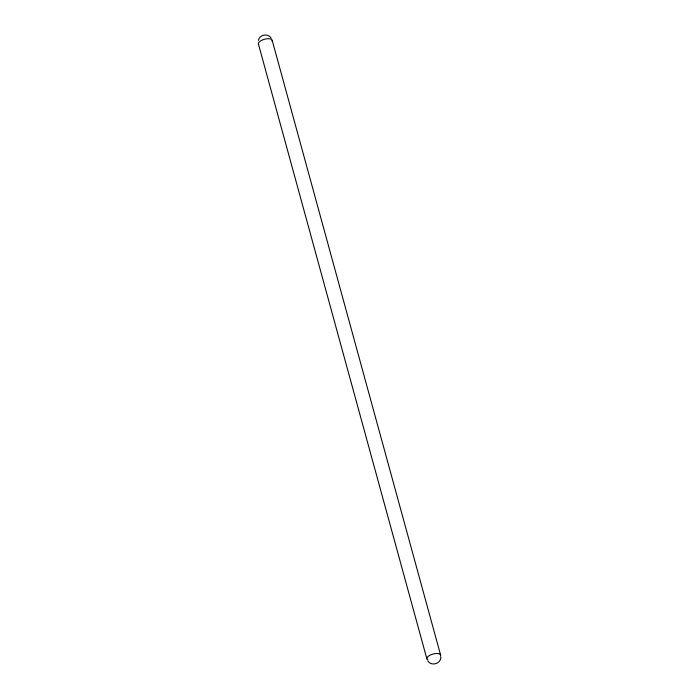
<?xml version="1.0" encoding="UTF-8"?>
<svg xmlns="http://www.w3.org/2000/svg" width="699" height="699" viewBox="0 0 699 699"><rect width="100%" height="100%" fill="white"/><g stroke="black" fill="none" stroke-linecap="round" stroke-linejoin="round"><path stroke-width="1.05" d="M440.859 656.894C441.174 663.727 431.3 666.697 427.788 660.852M258.412 40.42C259.408 34.496 268.154 33.045 271.212 38.148M272.199 40.393L440.65 655.216M258.35 43.784L426.801 658.607M427.893 659.856A7.147 2.953 -15.3 0 1 432.506 654.185A7.147 2.953 -15.3 0 1 440.501 656.038M258.665 44.5A7.147 2.953 -15.3 0 1 264.947 39.127A7.147 2.953 -15.3 0 1 272.051 41.224"/></g></svg>
